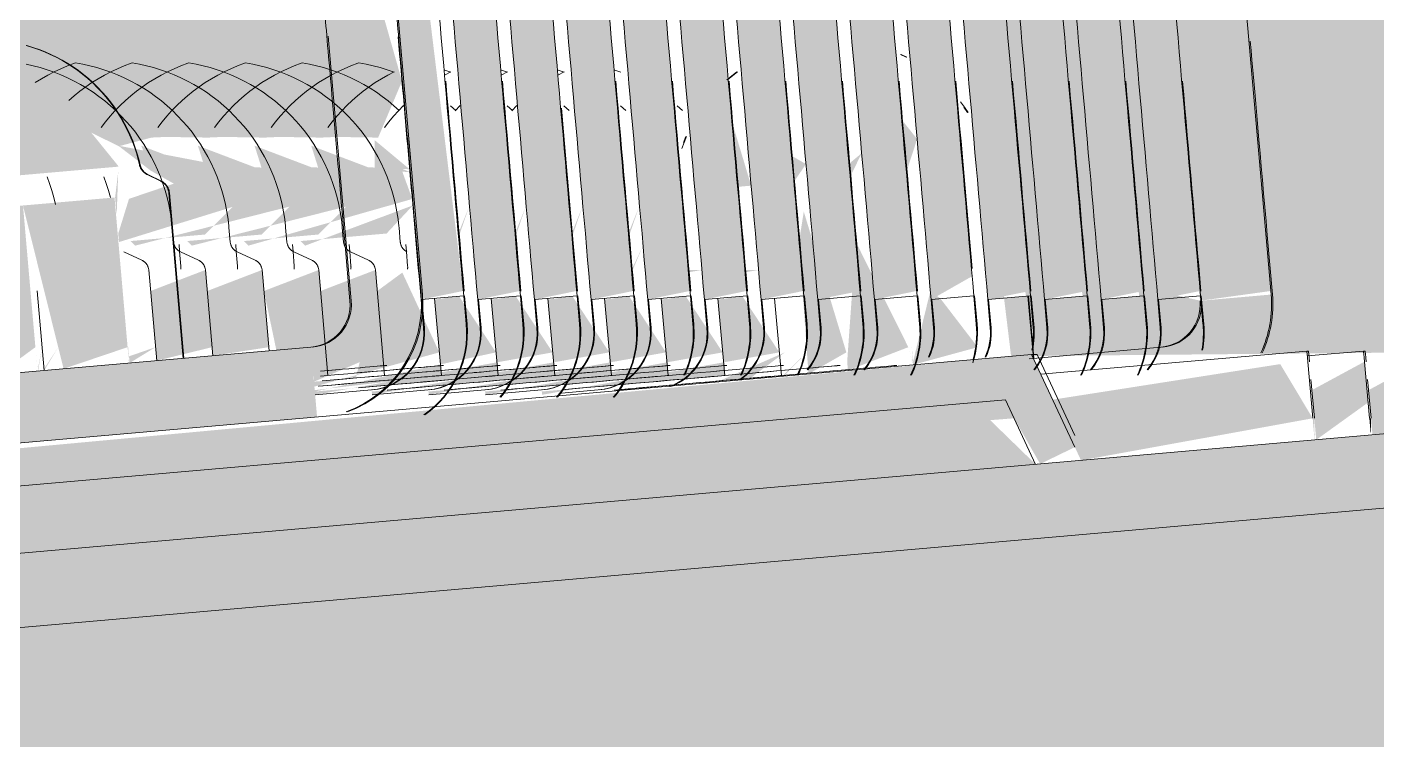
# Model space of a CAD drawing. Header units: metres. Extents: x -4613 to -4328, y -1 to 30.
# Drawn here: x -4376.2328 to -4376.1382, y 16.8244 to 16.8744 of the extents above; entities that cross this region are included whole.
import ezdxf

# ---------------------------------------------------------------- set-up
doc = ezdxf.new("R2010")
doc.units = ezdxf.units.M
doc.layers.add('A-ROOF', color=132, linetype='Continuous', lineweight=5)
doc.layers.add('Q-SPCQ', color=91, linetype='Continuous', lineweight=5)

# ---------------------------------------------------------------- blocks, each defined once
blk = doc.blocks.new('Static Line_Sayfa_Metal Deck_Pan Mount - Up to 15 _ pitch - Max 2 Users-1847625-NORTH EAST')
at = {"layer": 'Q-SPCQ'}
for points in [[(4322.888475, 16.855281), (4322.891434, 16.855879), (4322.883953, 16.917122), (4322.883207, 16.91658), (4322.888423, 16.855879)], [(4322.892444, 16.855281), (4322.895403, 16.855879), (4322.890028, 16.917306), (4322.88704, 16.917045), (4322.892391, 16.855879)], [(4322.896412, 16.855281), (4322.899371, 16.855879), (4322.893997, 16.917306), (4322.891008, 16.917045), (4322.89636, 16.855879)], [(4322.90038, 16.855281), (4322.90334, 16.855879), (4322.897965, 16.917306), (4322.894977, 16.917045), (4322.900328, 16.855879)], [(4322.904349, 16.855281), (4322.907308, 16.855879), (4322.901934, 16.917306), (4322.898945, 16.917045), (4322.904296, 16.855879)], [(4322.908317, 16.855281), (4322.911276, 16.855879), (4322.905902, 16.917306), (4322.902913, 16.917045), (4322.908265, 16.855879)], [(4322.912285, 16.855281), (4322.915245, 16.855879), (4322.90987, 16.917306), (4322.906882, 16.917045), (4322.912233, 16.855879)], [(4322.916254, 16.855281), (4322.919213, 16.855879), (4322.913839, 16.917306), (4322.91085, 16.917045), (4322.916202, 16.855879)], [(4322.920222, 16.855281), (4322.923181, 16.855879), (4322.917807, 16.917306), (4322.914819, 16.917045), (4322.92017, 16.855879)], [(4322.924191, 16.855281), (4322.92706, 16.85691), (4322.921776, 16.917306), (4322.918787, 16.917045), (4322.924138, 16.855879)], [(4322.928159, 16.855281), (4322.931118, 16.855879), (4322.925744, 16.917306), (4322.922755, 16.917045), (4322.928107, 16.855879)], [(4322.932127, 16.855281), (4322.935087, 16.855879), (4322.929712, 16.917306), (4322.926724, 16.917045), (4322.932075, 16.855879)], [(4322.936096, 16.855281), (4322.939055, 16.855879), (4322.933681, 16.917306), (4322.930692, 16.917045), (4322.936044, 16.855879)], [(4322.940064, 16.855281), (4322.943023, 16.855879), (4322.937649, 16.917306), (4322.93466, 16.917045), (4322.940012, 16.855879)], [(4322.943019, 16.855194), (4322.947978, 16.855879), (4322.943599, 16.905937), (4322.938684, 16.905507), (4322.943011, 16.855281)], [(4322.857666, 16.863743), (4322.867271, 16.864583), (4322.863806, 16.868899), (4322.857063, 16.870671)], [(4322.867271, 16.864579), (4322.867271, 16.864635), (4322.863806, 16.86891), (4322.86445, 16.868097)], [(4322.867325, 16.859304), (4322.875619, 16.86187), (4322.8773, 16.86413), (4322.867271, 16.866053), (4322.869526, 16.864317), (4322.872306, 16.862751), (4322.867295, 16.859649)], [(4322.868461, 16.859056), (4322.879588, 16.86187), (4322.881268, 16.86413), (4322.87285, 16.864544), (4322.868881, 16.866049), (4322.869526, 16.864512), (4322.876274, 16.862751), (4322.873331, 16.85983), (4322.868126, 16.859374)], [(4322.87243, 16.859056), (4322.883556, 16.86187), (4322.885236, 16.86413), (4322.876818, 16.864544), (4322.87285, 16.866049), (4322.873331, 16.86452), (4322.880243, 16.862751), (4322.8773, 16.85983), (4322.872094, 16.859374)], [(4322.876398, 16.859056), (4322.887861, 16.862322), (4322.887164, 16.864231), (4322.880787, 16.864544), (4322.876818, 16.866049), (4322.8773, 16.86452), (4322.884211, 16.862751), (4322.881268, 16.85983), (4322.876063, 16.859374)], [(4322.867162, 16.86117), (4322.867271, 16.864233), (4322.867052, 16.862424), (4322.867101, 16.86187)], [(4322.867295, 16.859649), (4322.871651, 16.86187), (4322.873331, 16.86413), (4322.868025, 16.862331), (4322.867273, 16.859902)], [(4322.895074, 16.859649), (4322.895837, 16.86187), (4322.895052, 16.859902)], [(4322.899042, 16.859649), (4322.899805, 16.86187), (4322.89902, 16.859902)], [(4322.903011, 16.859649), (4322.903774, 16.86187), (4322.902989, 16.859902)], [(4322.869962, 16.850998), (4322.873848, 16.851944), (4322.873375, 16.857351), (4322.869535, 16.855879), (4322.869923, 16.85144)], [(4322.8739, 16.851343), (4322.877816, 16.851944), (4322.877343, 16.857351), (4322.873503, 16.855879), (4322.873892, 16.85144)], [(4322.880947, 16.849872), (4322.881829, 16.85144), (4322.881312, 16.857351), (4322.877472, 16.855879), (4322.878343, 16.851732), (4322.88081, 16.85144)], [(4322.880977, 16.849528), (4322.885785, 16.85158), (4322.88528, 16.857351), (4322.88144, 16.855879), (4322.880966, 16.849661)], [(4322.881008, 16.849184), (4322.889753, 16.85158), (4322.887164, 16.857169), (4322.885409, 16.855879), (4322.883907, 16.849784), (4322.880977, 16.849528)], [(4322.881038, 16.848839), (4322.893722, 16.85158), (4322.891133, 16.855513), (4322.889429, 16.855281), (4322.889895, 16.849961), (4322.881029, 16.848937)], [(4322.881058, 16.848609), (4322.89769, 16.85158), (4322.895101, 16.855513), (4322.893398, 16.855281), (4322.893863, 16.849961), (4322.881038, 16.848839)], [(4322.885043, 16.84861), (4322.901658, 16.85158), (4322.899069, 16.855513), (4322.897366, 16.855281), (4322.897832, 16.849961), (4322.885023, 16.848841)], [(4322.889012, 16.84861), (4322.905627, 16.85158), (4322.903038, 16.855513), (4322.901335, 16.855281), (4322.9018, 16.849961), (4322.888992, 16.848841)], [(4322.89298, 16.84861), (4322.909595, 16.85158), (4322.907006, 16.855513), (4322.905303, 16.855281), (4322.905768, 16.849961), (4322.89296, 16.848841)], [(4322.896949, 16.84861), (4322.913563, 16.85158), (4322.910975, 16.855513), (4322.909271, 16.855281), (4322.909737, 16.849961), (4322.896928, 16.848841)], [(4322.859277, 16.845145), (4322.881193, 16.847063), (4322.880766, 16.851944), (4322.85885, 16.850026), (4322.859118, 16.846965)], [(4322.862086, 16.850309), (4322.863068, 16.851944), (4322.862075, 16.850427)], [(4322.868067, 16.850833), (4322.869879, 16.851944), (4322.868025, 16.851302)], [(4322.784917, 16.830914), (4322.788098, 16.831192), (4322.790416, 16.836109), (4322.930003, 16.846965), (4322.931825, 16.843766), (4322.934255, 16.844945), (4322.931227, 16.85144), (4322.786829, 16.83805)], [(4322.913834, 16.849918), (4322.91399, 16.85158), (4322.913841, 16.850026)], [(4322.951155, 16.845458), (4322.954779, 16.848065), (4322.954529, 16.850927), (4322.95085, 16.848935), (4322.951023, 16.846965)], [(4322.955093, 16.845802), (4322.958916, 16.846136), (4322.958497, 16.850927), (4322.954818, 16.848935), (4322.955086, 16.845887)], [(4322.951039, 16.845447), (4322.951023, 16.846965), (4322.950907, 16.846965)], [(4322.954977, 16.845792), (4322.954991, 16.846965), (4322.954875, 16.846965)]]:
    blk.add_hatch(color=256, dxfattribs=at).paths.add_polyline_path(points)
h = blk.add_hatch(color=256, dxfattribs=at)
h.paths.add_polyline_path([(4322.91064, 16.863169), (4322.91159, 16.863253), (4322.910242, 16.86773)])
h.paths.add_polyline_path([(4322.914579, 16.863514), (4322.915427, 16.864764), (4322.914419, 16.865347)])
h = blk.add_hatch(color=256, dxfattribs=at)
h.paths.add_polyline_path([(4322.918517, 16.863859), (4322.919328, 16.865527), (4322.918436, 16.864782)])
h.paths.add_polyline_path([(4322.922455, 16.864203), (4322.923211, 16.866512), (4322.922135, 16.86787)])
h = blk.add_hatch(color=256, dxfattribs=at)
h.paths.add_polyline_path([(4322.880366, 16.859056), (4322.8879, 16.86187), (4322.886062, 16.859902), (4322.880031, 16.859374)])
h.paths.add_polyline_path([(4322.887697, 16.864204), (4322.887164, 16.864425), (4322.884755, 16.864544), (4322.880787, 16.866049), (4322.881268, 16.86452), (4322.887164, 16.864231)])
h = blk.add_hatch(color=256, dxfattribs=at)
h.paths.add_polyline_path([(4322.891105, 16.859649), (4322.891869, 16.86187), (4322.891083, 16.859902)])
h.paths.add_polyline_path([(4322.88768, 16.8644), (4322.885236, 16.866432), (4322.885236, 16.86452), (4322.887164, 16.864425)])
h = blk.add_hatch(color=256, dxfattribs=at)
h.paths.add_polyline_path([(4322.858865, 16.850027), (4322.86147, 16.851944), (4322.860602, 16.861864), (4322.85785, 16.861623), (4322.85885, 16.8502)])
h.paths.add_polyline_path([(4322.863445, 16.850428), (4322.867927, 16.851944), (4322.867011, 16.862424), (4322.860602, 16.861864), (4322.863068, 16.851944)])
h = blk.add_hatch(color=256, dxfattribs=at)
h.paths.add_polyline_path([(4322.909211, 16.849514), (4322.913949, 16.85158), (4322.911535, 16.849771), (4322.909206, 16.849568)])
h.paths.add_polyline_path([(4322.915615, 16.850074), (4322.918255, 16.85158), (4322.915274, 16.861439), (4322.914943, 16.859337), (4322.915541, 16.850927)])
h.paths.add_polyline_path([(4322.911162, 16.857185), (4322.912105, 16.857351), (4322.911148, 16.857351)])
h = blk.add_hatch(color=256, dxfattribs=at)
h.paths.add_polyline_path([(4322.918366, 16.850315), (4322.922594, 16.851944), (4322.918911, 16.859337), (4322.918312, 16.850927)])
h.paths.add_polyline_path([(4322.922946, 16.850716), (4322.927453, 16.851944), (4322.924849, 16.855338), (4322.924138, 16.855879), (4322.922927, 16.850927)])
h = blk.add_hatch(color=256, dxfattribs=at)
h.paths.add_polyline_path([(4322.838675, 16.848261), (4322.84964, 16.850026), (4322.848696, 16.856234), (4322.838059, 16.855302), (4322.838674, 16.848268)])
h.paths.add_polyline_path([(4322.854329, 16.849631), (4322.855562, 16.852012), (4322.854315, 16.849785)])
h.paths.add_polyline_path([(4322.861658, 16.850272), (4322.861943, 16.851944), (4322.861644, 16.850427)])
h = blk.add_hatch(color=256, dxfattribs=at)
h.paths.add_polyline_path([(4322.861617, 16.850268), (4322.861512, 16.851944), (4322.861603, 16.850427)])
h.paths.add_polyline_path([(4322.868025, 16.850829), (4322.867969, 16.851944), (4322.867927, 16.851944)])
h = blk.add_hatch(color=256, dxfattribs=at)
h.paths.add_polyline_path([(4322.9229, 16.850712), (4322.922635, 16.851944), (4322.922846, 16.850927)])
h.paths.add_polyline_path([(4322.927526, 16.851116), (4322.927495, 16.851944), (4322.927524, 16.851132)])
h = blk.add_hatch(color=256, dxfattribs=at)
h.paths.add_polyline_path([(4322.7518, 16.828016), (4322.784917, 16.830914), (4322.786432, 16.836568), (4322.751322, 16.833496)])
h.paths.add_polyline_path([(4322.788098, 16.831192), (4322.931508, 16.843739), (4322.92706, 16.848064), (4322.789391, 16.83602)])
h.paths.add_polyline_path([(4322.934688, 16.844017), (4322.950907, 16.846965), (4322.948636, 16.850759), (4322.932706, 16.848268), (4322.934255, 16.844945)])
for p, q in [((4322.888564, 16.855629), (4322.884163, 16.905937)), ((4322.943599, 16.905937), (4322.948, 16.855629)), ((4322.881963, 16.873712), (4322.883583, 16.855194)), ((4322.922039, 16.872444), (4322.922443, 16.872248)), ((4322.922081, 16.872444), (4322.922485, 16.872248)), ((4322.890078, 16.871368), (4322.890561, 16.871198)), ((4322.890112, 16.870991), (4322.890566, 16.871226)), ((4322.894047, 16.871368), (4322.89453, 16.871198)), ((4322.89408, 16.870991), (4322.894534, 16.871226)), ((4322.898015, 16.871368), (4322.898498, 16.871198)), ((4322.898048, 16.870991), (4322.898503, 16.871226)), ((4322.901983, 16.871368), (4322.902466, 16.871198)), ((4322.89053, 16.868854), (4322.890909, 16.86851)), ((4322.890854, 16.868497), (4322.891211, 16.868863)), ((4322.894498, 16.868854), (4322.894877, 16.86851)), ((4322.894822, 16.868497), (4322.89518, 16.868863)), ((4322.898466, 16.868854), (4322.898845, 16.86851)), ((4322.902435, 16.868854), (4322.902814, 16.86851)), ((4322.906403, 16.868854), (4322.906782, 16.86851)), ((4322.926482, 16.868757), (4322.926735, 16.868386)), ((4322.906847, 16.866275), (4322.907017, 16.866691)), ((4322.870252, 16.863568), (4322.869298, 16.864033)), ((4322.870294, 16.863568), (4322.869339, 16.864033)), ((4322.871824, 16.851161), (4322.87081, 16.862756)), ((4322.871866, 16.851165), (4322.870852, 16.862756)), ((4322.871147, 16.859301), (4322.871057, 16.860325)), ((4322.875115, 16.859301), (4322.875026, 16.860325)), ((4322.879084, 16.859301), (4322.878994, 16.860325)), ((4322.883052, 16.859301), (4322.882962, 16.860325)), ((4322.88702, 16.859301), (4322.886931, 16.860325)), ((4322.883493, 16.855194), (4322.88313, 16.859343)), ((4322.888111, 16.859779), (4322.888474, 16.855629)), ((4322.94809, 16.855629), (4322.947727, 16.859779)), ((4322.868932, 16.858028), (4322.867652, 16.858625)), ((4322.871572, 16.858634), (4322.871538, 16.859144)), ((4322.871572, 16.858634), (4322.871661, 16.85761)), ((4322.8729, 16.858028), (4322.87162, 16.858625)), ((4322.87554, 16.858634), (4322.875506, 16.859144)), ((4322.87554, 16.858634), (4322.87563, 16.85761)), ((4322.876869, 16.858028), (4322.875589, 16.858625)), ((4322.879509, 16.858634), (4322.879474, 16.859144)), ((4322.879509, 16.858634), (4322.879598, 16.85761)), ((4322.880837, 16.858028), (4322.879557, 16.858625)), ((4322.883477, 16.858634), (4322.883443, 16.859144)), ((4322.883477, 16.858634), (4322.883567, 16.85761)), ((4322.884806, 16.858028), (4322.883526, 16.858625)), ((4322.887446, 16.858634), (4322.887411, 16.859144)), ((4322.887446, 16.858634), (4322.887535, 16.85761)), ((4322.869962, 16.850998), (4322.869406, 16.857351)), ((4322.8739, 16.851343), (4322.873375, 16.857351)), ((4322.877839, 16.851687), (4322.877343, 16.857351)), ((4322.881958, 16.849961), (4322.881312, 16.857351)), ((4322.885926, 16.849961), (4322.88528, 16.857351)), ((4322.862086, 16.850309), (4322.861598, 16.855879)), ((4322.891464, 16.855542), (4322.888475, 16.855281)), ((4322.891638, 16.85355), (4322.891464, 16.855542)), ((4322.891519, 16.855542), (4322.891693, 16.85355)), ((4322.895432, 16.855542), (4322.892444, 16.855281)), ((4322.895606, 16.85355), (4322.895432, 16.855542)), ((4322.895488, 16.855542), (4322.895662, 16.85355)), ((4322.8994, 16.855542), (4322.896412, 16.855281)), ((4322.899575, 16.85355), (4322.8994, 16.855542)), ((4322.899456, 16.855542), (4322.89963, 16.85355)), ((4322.903369, 16.855542), (4322.90038, 16.855281)), ((4322.903543, 16.85355), (4322.903369, 16.855542)), ((4322.903424, 16.855542), (4322.903599, 16.85355)), ((4322.907337, 16.855542), (4322.904349, 16.855281)), ((4322.907512, 16.85355), (4322.907337, 16.855542)), ((4322.907393, 16.855542), (4322.907567, 16.85355)), ((4322.911306, 16.855542), (4322.908317, 16.855281)), ((4322.91148, 16.85355), (4322.911306, 16.855542)), ((4322.911361, 16.855542), (4322.911535, 16.85355)), ((4322.915274, 16.855542), (4322.912285, 16.855281)), ((4322.915448, 16.85355), (4322.915274, 16.855542)), ((4322.915329, 16.855542), (4322.915504, 16.85355)), ((4322.919242, 16.855542), (4322.916254, 16.855281)), ((4322.919417, 16.85355), (4322.919242, 16.855542)), ((4322.919298, 16.855542), (4322.919472, 16.85355)), ((4322.923211, 16.855542), (4322.920222, 16.855281)), ((4322.923385, 16.85355), (4322.923211, 16.855542)), ((4322.923266, 16.855542), (4322.923441, 16.85355)), ((4322.927179, 16.855542), (4322.924191, 16.855281)), ((4322.927354, 16.85355), (4322.927179, 16.855542)), ((4322.927235, 16.855542), (4322.927409, 16.85355)), ((4322.931148, 16.855542), (4322.928159, 16.855281)), ((4322.931349, 16.851178), (4322.930968, 16.855527)), ((4322.931391, 16.851165), (4322.93101, 16.85553)), ((4322.931322, 16.85355), (4322.931148, 16.855542)), ((4322.931203, 16.855542), (4322.931377, 16.85355)), ((4322.935116, 16.855542), (4322.932127, 16.855281)), ((4322.93529, 16.85355), (4322.935116, 16.855542)), ((4322.935171, 16.855542), (4322.935346, 16.85355)), ((4322.939084, 16.855542), (4322.936096, 16.855281)), ((4322.939259, 16.85355), (4322.939084, 16.855542)), ((4322.93914, 16.855542), (4322.939314, 16.85355)), ((4322.943053, 16.855542), (4322.940064, 16.855281)), ((4322.943227, 16.85355), (4322.943053, 16.855542)), ((4322.943108, 16.855542), (4322.943282, 16.85355)), ((4322.888475, 16.855281), (4322.888649, 16.853288)), ((4322.888705, 16.853288), (4322.888531, 16.855281)), ((4322.889895, 16.849961), (4322.889422, 16.855364)), ((4322.892444, 16.855281), (4322.892618, 16.853288)), ((4322.892673, 16.853288), (4322.892499, 16.855281)), ((4322.893863, 16.849961), (4322.893391, 16.855364)), ((4322.896412, 16.855281), (4322.896586, 16.853288)), ((4322.896642, 16.853288), (4322.896467, 16.855281)), ((4322.897832, 16.849961), (4322.897359, 16.855364)), ((4322.90038, 16.855281), (4322.900555, 16.853288)), ((4322.90061, 16.853288), (4322.900436, 16.855281)), ((4322.9018, 16.849961), (4322.901327, 16.855364)), ((4322.904349, 16.855281), (4322.904523, 16.853288)), ((4322.904578, 16.853288), (4322.904404, 16.855281)), ((4322.905768, 16.849961), (4322.905296, 16.855364)), ((4322.908317, 16.855281), (4322.908491, 16.853288)), ((4322.908547, 16.853288), (4322.908372, 16.855281)), ((4322.909737, 16.849961), (4322.909264, 16.855364)), ((4322.912285, 16.855281), (4322.91246, 16.853288)), ((4322.912515, 16.853288), (4322.912341, 16.855281)), ((4322.913705, 16.849961), (4322.913232, 16.855364)), ((4322.916254, 16.855281), (4322.916428, 16.853288)), ((4322.916484, 16.853288), (4322.916309, 16.855281)), ((4322.920222, 16.855281), (4322.920397, 16.853288)), ((4322.920452, 16.853288), (4322.920278, 16.855281)), ((4322.924191, 16.855281), (4322.924365, 16.853288)), ((4322.92442, 16.853288), (4322.924246, 16.855281)), ((4322.928159, 16.855281), (4322.928333, 16.853288)), ((4322.928389, 16.853288), (4322.928214, 16.855281)), ((4322.932127, 16.855281), (4322.932302, 16.853288)), ((4322.932357, 16.853288), (4322.932183, 16.855281)), ((4322.936096, 16.855281), (4322.93627, 16.853288)), ((4322.936326, 16.853288), (4322.936151, 16.855281)), ((4322.940064, 16.855281), (4322.940238, 16.853288)), ((4322.940294, 16.853288), (4322.94012, 16.855281)), ((4322.85885, 16.850026), (4322.880766, 16.851944)), ((4322.93105, 16.851135), (4322.940292, 16.851944)), ((4322.950496, 16.851675), (4322.931877, 16.850046)), ((4322.950611, 16.851675), (4322.950496, 16.851675)), ((4322.954464, 16.851675), (4322.950527, 16.851331)), ((4322.954579, 16.851675), (4322.954464, 16.851675)), ((4322.931227, 16.85144), (4322.787037, 16.838825)), ((4322.934255, 16.844945), (4322.931227, 16.85144)), ((4322.931227, 16.85144), (4322.931609, 16.85144)), ((4322.931609, 16.85144), (4322.934255, 16.845766)), ((4322.950561, 16.850927), (4322.950907, 16.846965)), ((4322.954529, 16.850927), (4322.954875, 16.846965)), ((4322.885013, 16.848955), (4322.881058, 16.848609)), ((4322.888982, 16.848955), (4322.885043, 16.84861)), ((4322.89295, 16.848955), (4322.889012, 16.84861)), ((4322.896918, 16.848955), (4322.89298, 16.84861)), ((4322.900887, 16.848955), (4322.898297, 16.848728)), ((4322.95085, 16.848935), (4322.951023, 16.846965)), ((4322.954818, 16.848935), (4322.954991, 16.846965)), ((4322.789391, 16.83602), (4322.929395, 16.848268)), ((4322.929395, 16.848268), (4322.931508, 16.843739))]:
    blk.add_line(p, q, dxfattribs=at)
at = {"layer": 'Q-SPCQ', "flags": 128}
for points in [[(4322.860829, 16.873064), (4322.861259, 16.872935), (4322.861684, 16.872788), (4322.862102, 16.872625), (4322.862514, 16.872444), (4322.862918, 16.872248), (4322.863313, 16.872035), (4322.8637, 16.871807), (4322.864078, 16.871564), (4322.864445, 16.871306), (4322.864802, 16.871033), (4322.865148, 16.870746), (4322.865481, 16.870446), (4322.865803, 16.870132), (4322.866112, 16.869806), (4322.866407, 16.869468), (4322.866689, 16.869118), (4322.866957, 16.868757), (4322.867209, 16.868386), (4322.867447, 16.868005), (4322.86767, 16.867615), (4322.867876, 16.867216), (4322.868067, 16.866809), (4322.868241, 16.866395), (4322.868398, 16.865974), (4322.868539, 16.865548), (4322.868662, 16.865116), (4322.868761, 16.864713)], [(4322.860871, 16.873064), (4322.861301, 16.872935), (4322.861726, 16.872788), (4322.862144, 16.872625), (4322.862555, 16.872444), (4322.862959, 16.872248), (4322.863355, 16.872035), (4322.863742, 16.871807), (4322.864119, 16.871564), (4322.864487, 16.871306), (4322.864843, 16.871033), (4322.865189, 16.870746), (4322.865523, 16.870446), (4322.865845, 16.870132), (4322.866153, 16.869806), (4322.866449, 16.869468), (4322.866731, 16.869118), (4322.866998, 16.868757), (4322.867251, 16.868386), (4322.867489, 16.868005), (4322.867711, 16.867615), (4322.867918, 16.867216), (4322.868108, 16.866809), (4322.868282, 16.866395), (4322.86844, 16.865974), (4322.86858, 16.865548), (4322.868704, 16.865116), (4322.868802, 16.864713)], [(4322.860815, 16.871758), (4322.861315, 16.871648), (4322.86181, 16.871517), (4322.8623, 16.871368), (4322.862783, 16.871198), (4322.863258, 16.87101), (4322.863726, 16.870803), (4322.864186, 16.870577), (4322.864635, 16.870333), (4322.865075, 16.870071), (4322.865504, 16.869792), (4322.865922, 16.869495), (4322.866327, 16.869183), (4322.866719, 16.868854), (4322.867098, 16.86851), (4322.867463, 16.868151), (4322.867813, 16.867778), (4322.868148, 16.867391), (4322.868468, 16.866991), (4322.868771, 16.866579), (4322.869057, 16.866155), (4322.869326, 16.865719), (4322.869578, 16.865273), (4322.869811, 16.864818), (4322.870026, 16.864354), (4322.870223, 16.863881), (4322.8704, 16.863401), (4322.870558, 16.862914), (4322.870696, 16.862421), (4322.870815, 16.861923), (4322.870913, 16.861421), (4322.870992, 16.860915), (4322.87105, 16.860407), (4322.871057, 16.860325)], [(4322.861454, 16.870466), (4322.861888, 16.870737), (4322.862333, 16.870991), (4322.862787, 16.871226), (4322.863251, 16.871443), (4322.863723, 16.871641), (4322.864202, 16.871821), (4322.86428, 16.871848)], [(4322.863804, 16.869215), (4322.86419, 16.869552), (4322.864588, 16.869873), (4322.864999, 16.870178), (4322.865422, 16.870466), (4322.865857, 16.870737), (4322.866301, 16.870991), (4322.866756, 16.871226), (4322.867219, 16.871443), (4322.867691, 16.871641), (4322.86817, 16.871821), (4322.868248, 16.871848)], [(4322.86428, 16.871848), (4322.864784, 16.871758), (4322.865284, 16.871648), (4322.865778, 16.871517), (4322.866268, 16.871368), (4322.866751, 16.871198), (4322.867227, 16.87101), (4322.867695, 16.870803), (4322.868154, 16.870577), (4322.868604, 16.870333), (4322.869044, 16.870071), (4322.869473, 16.869792), (4322.86989, 16.869495), (4322.870295, 16.869183), (4322.870688, 16.868854), (4322.871067, 16.86851), (4322.871431, 16.868151), (4322.871782, 16.867778), (4322.872117, 16.867391), (4322.872436, 16.866991), (4322.872739, 16.866579), (4322.873026, 16.866155), (4322.873295, 16.865719), (4322.873546, 16.865273), (4322.87378, 16.864818), (4322.873995, 16.864354), (4322.874191, 16.863881), (4322.874368, 16.863401), (4322.874526, 16.862914), (4322.874665, 16.862421), (4322.874783, 16.861923), (4322.874882, 16.861421), (4322.87496, 16.860915), (4322.875018, 16.860407), (4322.875026, 16.860325)], [(4322.866064, 16.867316), (4322.866375, 16.867723), (4322.866701, 16.868116), (4322.867044, 16.868497), (4322.867401, 16.868863), (4322.867773, 16.869215), (4322.868158, 16.869552), (4322.868557, 16.869873), (4322.868968, 16.870178), (4322.869391, 16.870466), (4322.869825, 16.870737), (4322.87027, 16.870991), (4322.870724, 16.871226), (4322.871188, 16.871443), (4322.871659, 16.871641), (4322.872139, 16.871821), (4322.872217, 16.871848)], [(4322.868248, 16.871848), (4322.868752, 16.871758), (4322.869252, 16.871648), (4322.869747, 16.871517), (4322.870236, 16.871368), (4322.870719, 16.871198), (4322.871195, 16.87101), (4322.871663, 16.870803), (4322.872122, 16.870577), (4322.872572, 16.870333), (4322.873012, 16.870071), (4322.873441, 16.869792), (4322.873858, 16.869495), (4322.874264, 16.869183), (4322.874656, 16.868854), (4322.875035, 16.86851), (4322.8754, 16.868151), (4322.87575, 16.867778), (4322.876085, 16.867391), (4322.876405, 16.866991), (4322.876708, 16.866579), (4322.876994, 16.866155), (4322.877263, 16.865719), (4322.877515, 16.865273), (4322.877748, 16.864818), (4322.877963, 16.864354), (4322.878159, 16.863881), (4322.878337, 16.863401), (4322.878495, 16.862914), (4322.878633, 16.862421), (4322.878752, 16.861923), (4322.87885, 16.861421), (4322.878928, 16.860915), (4322.878987, 16.860407), (4322.878994, 16.860325)], [(4322.870032, 16.867316), (4322.870343, 16.867723), (4322.87067, 16.868116), (4322.871012, 16.868497), (4322.871369, 16.868863), (4322.871741, 16.869215), (4322.872127, 16.869552), (4322.872525, 16.869873), (4322.872936, 16.870178), (4322.873359, 16.870466), (4322.873793, 16.870737), (4322.874238, 16.870991), (4322.874692, 16.871226), (4322.875156, 16.871443), (4322.875628, 16.871641), (4322.876107, 16.871821), (4322.876185, 16.871848)], [(4322.872217, 16.871848), (4322.87272, 16.871758), (4322.87322, 16.871648), (4322.873715, 16.871517), (4322.874205, 16.871368), (4322.874688, 16.871198), (4322.875164, 16.87101), (4322.875631, 16.870803), (4322.876091, 16.870577), (4322.876541, 16.870333), (4322.87698, 16.870071), (4322.877409, 16.869792), (4322.877827, 16.869495), (4322.878232, 16.869183), (4322.878624, 16.868854), (4322.879003, 16.86851), (4322.879368, 16.868151), (4322.879719, 16.867778), (4322.880054, 16.867391), (4322.880373, 16.866991), (4322.880676, 16.866579), (4322.880962, 16.866155), (4322.881231, 16.865719), (4322.881483, 16.865273), (4322.881716, 16.864818), (4322.881932, 16.864354), (4322.882128, 16.863881), (4322.882305, 16.863401), (4322.882463, 16.862914), (4322.882601, 16.862421), (4322.88272, 16.861923), (4322.882819, 16.861421), (4322.882897, 16.860915), (4322.882955, 16.860407), (4322.882962, 16.860325)], [(4322.874, 16.867316), (4322.874311, 16.867723), (4322.874638, 16.868116), (4322.874981, 16.868497), (4322.875338, 16.868863), (4322.875709, 16.869215), (4322.876095, 16.869552), (4322.876494, 16.869873), (4322.876905, 16.870178), (4322.877328, 16.870466), (4322.877762, 16.870737), (4322.878206, 16.870991), (4322.878661, 16.871226), (4322.879124, 16.871443), (4322.879596, 16.871641), (4322.880075, 16.871821), (4322.880153, 16.871848)], [(4322.876185, 16.871848), (4322.876689, 16.871758), (4322.877189, 16.871648), (4322.877684, 16.871517), (4322.878173, 16.871368), (4322.878656, 16.871198), (4322.879132, 16.87101), (4322.8796, 16.870803), (4322.880059, 16.870577), (4322.880509, 16.870333), (4322.880949, 16.870071), (4322.881378, 16.869792), (4322.881795, 16.869495), (4322.8822, 16.869183), (4322.882593, 16.868854), (4322.882972, 16.86851), (4322.883337, 16.868151), (4322.883687, 16.867778), (4322.884022, 16.867391), (4322.884341, 16.866991), (4322.884644, 16.866579), (4322.884931, 16.866155), (4322.8852, 16.865719), (4322.885451, 16.865273), (4322.885685, 16.864818), (4322.8859, 16.864354), (4322.886096, 16.863881), (4322.886274, 16.863401), (4322.886431, 16.862914), (4322.88657, 16.862421), (4322.886688, 16.861923), (4322.886787, 16.861421), (4322.886865, 16.860915), (4322.886923, 16.860407), (4322.886931, 16.860325)], [(4322.877969, 16.867316), (4322.87828, 16.867723), (4322.878607, 16.868116), (4322.878949, 16.868497), (4322.879306, 16.868863), (4322.879678, 16.869215), (4322.880063, 16.869552), (4322.880462, 16.869873), (4322.880873, 16.870178), (4322.881296, 16.870466), (4322.88173, 16.870737), (4322.882175, 16.870991), (4322.882629, 16.871226), (4322.883093, 16.871443), (4322.883565, 16.871641), (4322.884044, 16.871821), (4322.884122, 16.871848)], [(4322.880153, 16.871848), (4322.880657, 16.871758), (4322.881157, 16.871648), (4322.881652, 16.871517), (4322.882141, 16.871368), (4322.882624, 16.871198), (4322.8831, 16.87101), (4322.883568, 16.870803), (4322.884028, 16.870577), (4322.884477, 16.870333), (4322.884917, 16.870071), (4322.885346, 16.869792), (4322.885763, 16.869495), (4322.886169, 16.869183), (4322.886561, 16.868854), (4322.88694, 16.86851)], [(4322.884122, 16.871848), (4322.884626, 16.871758), (4322.885125, 16.871648), (4322.88562, 16.871517), (4322.88611, 16.871368), (4322.886593, 16.871198)], [(4322.881937, 16.867316), (4322.882248, 16.867723), (4322.882575, 16.868116), (4322.882917, 16.868497), (4322.883275, 16.868863), (4322.883646, 16.869215), (4322.884032, 16.869552), (4322.88443, 16.869873), (4322.884841, 16.870178), (4322.885264, 16.870466), (4322.885699, 16.870737), (4322.886143, 16.870991), (4322.886598, 16.871226)], [(4322.90989, 16.870661), (4322.910233, 16.870952), (4322.910586, 16.871229)], [(4322.909932, 16.870661), (4322.910274, 16.870952), (4322.910628, 16.871229)], [(4322.885906, 16.867316), (4322.886216, 16.867723), (4322.886543, 16.868116), (4322.886886, 16.868497), (4322.887243, 16.868863)], [(4322.926256, 16.869118), (4322.926524, 16.868757), (4322.926777, 16.868386)], [(4322.906736, 16.865852), (4322.906889, 16.866275), (4322.907058, 16.866691)], [(4322.862286, 16.863881), (4322.862463, 16.863401), (4322.862621, 16.862914), (4322.86276, 16.862421), (4322.862878, 16.861923)], [(4322.866254, 16.863881), (4322.866432, 16.863401), (4322.86659, 16.862914), (4322.866728, 16.862421)], [(4322.868761, 16.864713), (4322.86877, 16.864674), (4322.868781, 16.864636), (4322.868794, 16.864598), (4322.868808, 16.86456), (4322.868824, 16.864523), (4322.868841, 16.864487), (4322.868859, 16.864452), (4322.868879, 16.864417), (4322.8689, 16.864383), (4322.868923, 16.86435), (4322.868947, 16.864318), (4322.868972, 16.864287), (4322.868998, 16.864257), (4322.869026, 16.864228), (4322.869055, 16.8642), (4322.869085, 16.864174), (4322.869115, 16.864148), (4322.869147, 16.864124), (4322.86918, 16.864101), (4322.869214, 16.864079), (4322.869248, 16.864059), (4322.869284, 16.86404), (4322.869298, 16.864033)], [(4322.868802, 16.864713), (4322.868812, 16.864674), (4322.868823, 16.864636), (4322.868835, 16.864598), (4322.86885, 16.86456), (4322.868865, 16.864523), (4322.868882, 16.864487), (4322.868901, 16.864452), (4322.868921, 16.864417), (4322.868942, 16.864383), (4322.868965, 16.86435), (4322.868988, 16.864318), (4322.869014, 16.864287), (4322.86904, 16.864257), (4322.869068, 16.864228), (4322.869096, 16.8642), (4322.869126, 16.864174), (4322.869157, 16.864148), (4322.869189, 16.864124), (4322.869222, 16.864101), (4322.869255, 16.864079), (4322.86929, 16.864059), (4322.869325, 16.86404), (4322.869339, 16.864033)], [(4322.870252, 16.863568), (4322.870288, 16.86355), (4322.870323, 16.86353), (4322.870357, 16.863509), (4322.87039, 16.863487), (4322.870422, 16.863463), (4322.870453, 16.863438), (4322.870484, 16.863412), (4322.870513, 16.863384), (4322.870541, 16.863356), (4322.870568, 16.863326), (4322.870593, 16.863296), (4322.870618, 16.863264), (4322.870641, 16.863231), (4322.870663, 16.863198), (4322.870683, 16.863163), (4322.870702, 16.863128), (4322.87072, 16.863092), (4322.870736, 16.863056), (4322.870751, 16.863019), (4322.870764, 16.862981), (4322.870776, 16.862943), (4322.870786, 16.862904), (4322.870794, 16.862865), (4322.870802, 16.862825), (4322.870807, 16.862786), (4322.87081, 16.862756)], [(4322.870294, 16.863568), (4322.870329, 16.86355), (4322.870364, 16.86353), (4322.870398, 16.863509), (4322.870431, 16.863487), (4322.870464, 16.863463), (4322.870495, 16.863438), (4322.870525, 16.863412), (4322.870554, 16.863384), (4322.870582, 16.863356), (4322.870609, 16.863326), (4322.870635, 16.863296), (4322.870659, 16.863264), (4322.870682, 16.863231), (4322.870704, 16.863198), (4322.870725, 16.863163), (4322.870744, 16.863128), (4322.870761, 16.863092), (4322.870778, 16.863056), (4322.870792, 16.863019), (4322.870806, 16.862981), (4322.870817, 16.862943), (4322.870827, 16.862904), (4322.870836, 16.862865), (4322.870843, 16.862825), (4322.870849, 16.862786), (4322.870852, 16.862756)], [(4322.871147, 16.859301), (4322.87115, 16.859269), (4322.871155, 16.859236), (4322.871161, 16.859203), (4322.871169, 16.859171), (4322.871177, 16.859139), (4322.871187, 16.859108), (4322.871199, 16.859077), (4322.871211, 16.859046), (4322.871225, 16.859016), (4322.87124, 16.858987), (4322.871256, 16.858958), (4322.871273, 16.85893), (4322.871291, 16.858902), (4322.871311, 16.858875), (4322.871331, 16.858849), (4322.871353, 16.858824), (4322.871375, 16.8588), (4322.871398, 16.858777), (4322.871423, 16.858754), (4322.871448, 16.858733), (4322.871474, 16.858713), (4322.871501, 16.858693), (4322.871528, 16.858675), (4322.871557, 16.858658), (4322.871586, 16.858642), (4322.871615, 16.858627)], [(4322.875115, 16.859301), (4322.875119, 16.859269), (4322.875124, 16.859236), (4322.87513, 16.859203), (4322.875137, 16.859171), (4322.875146, 16.859139), (4322.875156, 16.859108), (4322.875167, 16.859077), (4322.87518, 16.859046), (4322.875193, 16.859016), (4322.875208, 16.858987), (4322.875224, 16.858958), (4322.875241, 16.85893), (4322.87526, 16.858902), (4322.875279, 16.858875), (4322.875299, 16.858849), (4322.875321, 16.858824), (4322.875343, 16.8588), (4322.875367, 16.858777), (4322.875391, 16.858754), (4322.875416, 16.858733), (4322.875442, 16.858713), (4322.875469, 16.858693), (4322.875497, 16.858675), (4322.875525, 16.858658), (4322.875554, 16.858642), (4322.875583, 16.858627)], [(4322.879084, 16.859301), (4322.879087, 16.859269), (4322.879092, 16.859236), (4322.879098, 16.859203), (4322.879106, 16.859171), (4322.879114, 16.859139), (4322.879124, 16.859108), (4322.879135, 16.859077), (4322.879148, 16.859046), (4322.879162, 16.859016), (4322.879177, 16.858987), (4322.879193, 16.858958), (4322.87921, 16.85893), (4322.879228, 16.858902), (4322.879247, 16.858875), (4322.879268, 16.858849), (4322.879289, 16.858824), (4322.879312, 16.8588), (4322.879335, 16.858777), (4322.879359, 16.858754), (4322.879385, 16.858733), (4322.879411, 16.858713), (4322.879438, 16.858693), (4322.879465, 16.858675), (4322.879493, 16.858658), (4322.879522, 16.858642), (4322.879552, 16.858627)], [(4322.883052, 16.859301), (4322.883055, 16.859269), (4322.88306, 16.859236), (4322.883066, 16.859203), (4322.883074, 16.859171), (4322.883083, 16.859139), (4322.883093, 16.859108), (4322.883104, 16.859077), (4322.883116, 16.859046), (4322.88313, 16.859016), (4322.883145, 16.858987), (4322.883161, 16.858958), (4322.883178, 16.85893), (4322.883196, 16.858902), (4322.883216, 16.858875), (4322.883236, 16.858849), (4322.883258, 16.858824), (4322.88328, 16.8588), (4322.883304, 16.858777), (4322.883328, 16.858754), (4322.883353, 16.858733), (4322.883379, 16.858713), (4322.883406, 16.858693), (4322.883433, 16.858675), (4322.883462, 16.858658), (4322.883491, 16.858642), (4322.88352, 16.858627)], [(4322.88702, 16.859301), (4322.887024, 16.859269), (4322.887029, 16.859236), (4322.887035, 16.859203), (4322.887042, 16.859171), (4322.887051, 16.859139), (4322.887061, 16.859108), (4322.887072, 16.859077), (4322.887085, 16.859046), (4322.887098, 16.859016), (4322.887113, 16.858987), (4322.887129, 16.858958), (4322.887147, 16.85893), (4322.887165, 16.858902), (4322.887184, 16.858875), (4322.887205, 16.858849), (4322.887226, 16.858824), (4322.887249, 16.8588), (4322.887272, 16.858777), (4322.887296, 16.858754), (4322.887321, 16.858733), (4322.887347, 16.858713), (4322.887374, 16.858693), (4322.887402, 16.858675), (4322.88743, 16.858658), (4322.887459, 16.858642), (4322.887489, 16.858627)], [(4322.868932, 16.858028), (4322.868962, 16.858013), (4322.868991, 16.857998), (4322.869019, 16.857981), (4322.869047, 16.857963), (4322.869074, 16.857944), (4322.8691, 16.857923), (4322.869126, 16.857902), (4322.86915, 16.85788), (4322.869174, 16.857857), (4322.869196, 16.857833), (4322.869218, 16.857808), (4322.869239, 16.857782), (4322.869258, 16.857755), (4322.869277, 16.857728), (4322.869294, 16.8577), (4322.86931, 16.857671), (4322.869326, 16.857642), (4322.869339, 16.857612), (4322.869352, 16.857581), (4322.869364, 16.85755), (4322.869374, 16.857518), (4322.869383, 16.857487), (4322.869391, 16.857454), (4322.869397, 16.857422), (4322.869402, 16.857389), (4322.869406, 16.857356)], [(4322.871654, 16.857407), (4322.871659, 16.85744), (4322.871662, 16.857473), (4322.871664, 16.857506), (4322.871665, 16.857539), (4322.871664, 16.857572), (4322.871662, 16.857605)], [(4322.8729, 16.858028), (4322.87293, 16.858013), (4322.872959, 16.857998), (4322.872988, 16.857981), (4322.873015, 16.857963), (4322.873042, 16.857944), (4322.873069, 16.857923), (4322.873094, 16.857902), (4322.873118, 16.85788), (4322.873142, 16.857857), (4322.873165, 16.857833), (4322.873186, 16.857808), (4322.873207, 16.857782), (4322.873227, 16.857755), (4322.873245, 16.857728), (4322.873263, 16.8577), (4322.873279, 16.857671), (4322.873294, 16.857642), (4322.873308, 16.857612), (4322.873321, 16.857581), (4322.873332, 16.85755), (4322.873342, 16.857518), (4322.873351, 16.857487), (4322.873359, 16.857454), (4322.873365, 16.857422), (4322.87337, 16.857389), (4322.873374, 16.857356)], [(4322.875622, 16.857407), (4322.875627, 16.85744), (4322.87563, 16.857473), (4322.875632, 16.857506), (4322.875633, 16.857539), (4322.875632, 16.857572), (4322.87563, 16.857605)], [(4322.876869, 16.858028), (4322.876898, 16.858013), (4322.876928, 16.857998), (4322.876956, 16.857981), (4322.876984, 16.857963), (4322.877011, 16.857944), (4322.877037, 16.857923), (4322.877062, 16.857902), (4322.877087, 16.85788), (4322.87711, 16.857857), (4322.877133, 16.857833), (4322.877155, 16.857808), (4322.877175, 16.857782), (4322.877195, 16.857755), (4322.877214, 16.857728), (4322.877231, 16.8577), (4322.877247, 16.857671), (4322.877262, 16.857642), (4322.877276, 16.857612), (4322.877289, 16.857581), (4322.8773, 16.85755), (4322.877311, 16.857518), (4322.87732, 16.857487), (4322.877327, 16.857454), (4322.877334, 16.857422), (4322.877339, 16.857389), (4322.877343, 16.857356)], [(4322.879591, 16.857407), (4322.879595, 16.85744), (4322.879599, 16.857473), (4322.879601, 16.857506), (4322.879601, 16.857539), (4322.879601, 16.857572), (4322.879599, 16.857605)], [(4322.880837, 16.858028), (4322.880867, 16.858013), (4322.880896, 16.857998), (4322.880924, 16.857981), (4322.880952, 16.857963), (4322.880979, 16.857944), (4322.881005, 16.857923), (4322.881031, 16.857902), (4322.881055, 16.85788), (4322.881079, 16.857857), (4322.881101, 16.857833), (4322.881123, 16.857808), (4322.881144, 16.857782), (4322.881163, 16.857755), (4322.881182, 16.857728), (4322.881199, 16.8577), (4322.881216, 16.857671), (4322.881231, 16.857642), (4322.881245, 16.857612), (4322.881257, 16.857581), (4322.881269, 16.85755), (4322.881279, 16.857518), (4322.881288, 16.857487), (4322.881296, 16.857454), (4322.881302, 16.857422), (4322.881307, 16.857389), (4322.881311, 16.857356)], [(4322.883559, 16.857407), (4322.883564, 16.85744), (4322.883567, 16.857473), (4322.883569, 16.857506), (4322.88357, 16.857539), (4322.883569, 16.857572), (4322.883567, 16.857605)], [(4322.884806, 16.858028), (4322.884835, 16.858013), (4322.884864, 16.857998), (4322.884893, 16.857981), (4322.88492, 16.857963), (4322.884947, 16.857944), (4322.884974, 16.857923), (4322.884999, 16.857902), (4322.885024, 16.85788), (4322.885047, 16.857857), (4322.88507, 16.857833), (4322.885091, 16.857808), (4322.885112, 16.857782), (4322.885132, 16.857755), (4322.88515, 16.857728), (4322.885168, 16.8577), (4322.885184, 16.857671), (4322.885199, 16.857642), (4322.885213, 16.857612), (4322.885226, 16.857581), (4322.885237, 16.85755), (4322.885247, 16.857518), (4322.885256, 16.857487), (4322.885264, 16.857454), (4322.885271, 16.857422), (4322.885276, 16.857389), (4322.885279, 16.857356)], [(4322.887528, 16.857407), (4322.887532, 16.85744), (4322.887536, 16.857473), (4322.887538, 16.857506), (4322.887538, 16.857539), (4322.887538, 16.857572), (4322.887536, 16.857605)]]:
    blk.add_lwpolyline(points, dxfattribs=at)
at = {"layer": 'Q-SPCQ'}
for centre, major_axis, ratio, start_param, end_param in [((4322.888718, 16.886424), (-0.006101, 0.069734), 0.00069, 4.253546, 5.171111), ((4322.889698, 16.886163), (-0.006101, 0.069734), 0.00069, 4.253546, 5.171111), ((4322.892687, 16.886424), (-0.006101, 0.069734), 0.00069, 4.253546, 5.171111), ((4322.893667, 16.886163), (-0.006101, 0.069734), 0.00069, 4.253546, 5.171111), ((4322.896655, 16.886424), (-0.006101, 0.069734), 0.00069, 4.253546, 5.171111), ((4322.897635, 16.886163), (-0.006101, 0.069734), 0.00069, 4.253546, 5.171111), ((4322.900624, 16.886424), (-0.006101, 0.069734), 0.00069, 4.253546, 5.171111), ((4322.901603, 16.886163), (-0.006101, 0.069734), 0.00069, 4.253546, 5.171111), ((4322.904592, 16.886424), (-0.006101, 0.069734), 0.00069, 4.253546, 5.171111), ((4322.905572, 16.886163), (-0.006101, 0.069734), 0.00069, 4.253546, 5.171111), ((4322.90856, 16.886424), (-0.006101, 0.069734), 0.00069, 4.253546, 5.171111), ((4322.90954, 16.886163), (-0.006101, 0.069734), 0.00069, 4.253546, 5.171111), ((4322.912529, 16.886424), (-0.006101, 0.069734), 0.00069, 4.253546, 5.171111), ((4322.913509, 16.886163), (-0.006101, 0.069734), 0.00069, 4.253546, 5.171111), ((4322.916497, 16.886424), (-0.006101, 0.069734), 0.00069, 4.253546, 5.171111), ((4322.917477, 16.886163), (-0.006101, 0.069734), 0.00069, 4.253546, 5.171111), ((4322.920465, 16.886424), (-0.006101, 0.069734), 0.00069, 4.253546, 5.171111), ((4322.921445, 16.886163), (-0.006101, 0.069734), 0.00069, 4.253546, 5.171111), ((4322.924434, 16.886424), (-0.006101, 0.069734), 0.00069, 4.253546, 5.171111), ((4322.925414, 16.886163), (-0.006101, 0.069734), 0.00069, 4.253546, 5.171111), ((4322.928402, 16.886424), (-0.006101, 0.069734), 0.00069, 4.253546, 5.171111), ((4322.929382, 16.886163), (-0.006101, 0.069734), 0.00069, 4.253546, 5.171111), ((4322.932371, 16.886424), (-0.006101, 0.069734), 0.00069, 4.253546, 5.171111), ((4322.93335, 16.886163), (-0.006101, 0.069734), 0.00069, 4.253546, 5.171111), ((4322.936339, 16.886424), (-0.006101, 0.069734), 0.00069, 4.253546, 5.171111), ((4322.937319, 16.886163), (-0.006101, 0.069734), 0.00069, 4.253546, 5.171111), ((4322.940307, 16.886424), (-0.006101, 0.069734), 0.00069, 4.253546, 5.171111), ((4322.888123, 16.859779), (-0.001525, 0.017433), 0.00069, 0.453725, 1.570736), ((4322.883142, 16.859343), (-0.001525, 0.017433), 0.00069, 0.453725, 1.570736), ((4322.88573, 16.886163), (-0.006101, 0.069734), 0.00069, 4.253546, 4.532208), ((4322.947715, 16.859779), (-0.001525, 0.017433), 0.00069, 4.712329, 5.605937), ((4322.888861, 16.886424), (-0.006101, 0.069734), 0.00069, 1.800127, 2.024378), ((4322.892829, 16.886424), (-0.006101, 0.069734), 0.00069, 1.800127, 2.024378), ((4322.900766, 16.886424), (-0.006101, 0.069734), 0.00069, 1.800127, 2.024378), ((4322.904734, 16.886424), (-0.006101, 0.069734), 0.00069, 1.800127, 2.024378), ((4322.908703, 16.886424), (-0.006101, 0.069734), 0.00069, 1.800127, 2.024378), ((4322.912671, 16.886424), (-0.006101, 0.069734), 0.00069, 1.800127, 2.024378), ((4322.91664, 16.886424), (-0.006101, 0.069734), 0.00069, 1.800127, 2.024378), ((4322.920608, 16.886424), (-0.006101, 0.069734), 0.00069, 1.800127, 2.024378), ((4322.924576, 16.886424), (-0.006101, 0.069734), 0.00069, 1.800127, 1.999111), ((4322.928545, 16.886424), (-0.006101, 0.069734), 0.00069, 1.800127, 2.024378), ((4322.932513, 16.886424), (-0.006101, 0.069734), 0.00069, 1.800127, 2.024378), ((4322.936481, 16.886424), (-0.006101, 0.069734), 0.00069, 1.800127, 2.024378), ((4322.94045, 16.886424), (-0.006101, 0.069734), 0.00069, 1.800127, 2.024378), ((4322.896798, 16.886424), (-0.006101, 0.069734), 0.00069, 1.827949, 2.024378), ((4322.880505, 16.854932), (0, 0.008), 1, 3.490659, 4.799655), ((4322.880595, 16.854932), (0, 0.008), 1, 3.490659, 4.799655), ((4322.94003, 16.854932), (0, 0.008), 1, 4.276057, 4.799655), ((4322.940121, 16.854932), (0, 0.008), 1, 4.276057, 4.799655), ((4322.880505, 16.854932), (0, 0.003), 1, 3.228859, 4.799655), ((4322.880595, 16.854932), (0, 0.003), 1, 3.228859, 4.799655), ((4322.94003, 16.854932), (-0.000001, 0.003), 1, 3.228663, 4.79946), ((4322.940121, 16.854932), (0, 0.003), 1, 3.228859, 4.799655), ((4322.884665, 16.85294), (0, 0.007), 1, 3.752458, 4.799655), ((4322.88472, 16.85294), (0.000002, 0.007), 1, 3.75271, 4.799907), ((4322.888633, 16.85294), (0, 0.007), 1, 4.014257, 4.799655), ((4322.888688, 16.85294), (0, 0.007), 1, 4.014257, 4.799655), ((4322.892601, 16.85294), (0, 0.007), 1, 4.014257, 4.799655), ((4322.892657, 16.85294), (-0.000002, 0.007), 1, 4.014017, 4.799415), ((4322.89657, 16.85294), (0, 0.007), 1, 4.014257, 4.799655), ((4322.896625, 16.85294), (0, 0.007), 1, 4.014257, 4.799655), ((4322.900538, 16.85294), (0, 0.007), 1, 4.276057, 4.799655), ((4322.900594, 16.85294), (0, 0.007), 1, 4.276057, 4.799655), ((4322.904507, 16.85294), (0, 0.007), 1, 4.276057, 4.799655), ((4322.904562, 16.85294), (0, 0.007), 1, 4.276057, 4.799655), ((4322.908475, 16.85294), (0, 0.007), 1, 4.276057, 4.799655), ((4322.90853, 16.85294), (0, 0.007), 1, 4.276057, 4.799655), ((4322.912443, 16.85294), (0, 0.007), 1, 4.276057, 4.799655), ((4322.912499, 16.85294), (0, 0.007), 1, 4.276057, 4.799655), ((4322.916412, 16.85294), (0, 0.007), 1, 4.276057, 4.799655), ((4322.916467, 16.85294), (0, 0.007), 1, 4.276057, 4.799655), ((4322.92038, 16.85294), (0, 0.007), 1, 4.435935, 4.799655), ((4322.920436, 16.85294), (0, 0.007), 1, 4.409527, 4.799655), ((4322.924349, 16.85294), (0, 0.007), 1, 4.537856, 4.799655), ((4322.924404, 16.85294), (0, 0.007), 1, 4.537856, 4.799655), ((4322.928317, 16.85294), (0, 0.007), 1, 4.276057, 4.799655), ((4322.928372, 16.85294), (0.000002, 0.007), 1, 4.276332, 4.799931), ((4322.932285, 16.85294), (0, 0.007), 1, 4.276057, 4.799655), ((4322.932341, 16.85294), (-0.000002, 0.007), 1, 4.275792, 4.799391), ((4322.936254, 16.85294), (0, 0.007), 1, 4.537856, 4.799655), ((4322.936309, 16.85294), (0, 0.007), 1, 4.537856, 4.799655), ((4322.884665, 16.85294), (0, 0.004), 1, 3.228859, 4.799655), ((4322.88472, 16.85294), (0, 0.004), 1, 3.228859, 4.799655), ((4322.888633, 16.85294), (0.000001, 0.004), 1, 3.22906, 4.799856), ((4322.888688, 16.85294), (-0.000001, 0.004), 1, 3.228506, 4.799302), ((4322.892601, 16.85294), (0, 0.004), 1, 3.228859, 4.799655), ((4322.892657, 16.85294), (-0.000001, 0.004), 1, 3.228546, 4.799343), ((4322.89657, 16.85294), (0, 0.004), 1, 3.228859, 4.799655), ((4322.896625, 16.85294), (-0.000001, 0.004), 1, 3.228546, 4.799343), ((4322.900538, 16.85294), (0, 0.004), 1, 3.228859, 4.799655), ((4322.900594, 16.85294), (0, 0.004), 1, 3.228859, 4.799655), ((4322.904507, 16.85294), (0, 0.004), 1, 3.490659, 4.799655), ((4322.904562, 16.85294), (0, 0.004), 1, 3.490659, 4.799655), ((4322.908475, 16.85294), (0, 0.004), 1, 3.752458, 4.799655), ((4322.90853, 16.85294), (0, 0.004), 1, 3.752458, 4.799655), ((4322.912443, 16.85294), (0, 0.004), 1, 4.014257, 4.799655), ((4322.912499, 16.85294), (0, 0.004), 1, 4.014257, 4.799655), ((4322.916412, 16.85294), (0, 0.004), 1, 4.014257, 4.799655), ((4322.916467, 16.85294), (0, 0.004), 1, 4.014257, 4.799655), ((4322.92038, 16.85294), (-0.000001, 0.004), 1, 4.275785, 4.799384), ((4322.920436, 16.85294), (0, 0.004), 1, 4.276057, 4.799655), ((4322.924349, 16.85294), (0, 0.004), 1, 4.276057, 4.799655), ((4322.924404, 16.85294), (0, 0.004), 1, 4.276057, 4.799655), ((4322.928317, 16.85294), (0, 0.004), 1, 4.014257, 4.799655), ((4322.928372, 16.85294), (0, 0.004), 1, 4.014257, 4.799655), ((4322.932285, 16.85294), (-0.000001, 0.004), 1, 4.013984, 4.799382), ((4322.932341, 16.85294), (0, 0.004), 1, 4.014257, 4.799655), ((4322.936254, 16.85294), (0, 0.004), 1, 4.014257, 4.799655), ((4322.936309, 16.85294), (0, 0.004), 1, 4.014257, 4.799655), ((4322.950583, 16.850679), (-0.000087, 0.000996), 0.00069, 0, 1.318576), ((4322.950698, 16.850679), (-0.000087, 0.000996), 0.00069, 4.964488, 6.283124), ((4322.954551, 16.850679), (-0.000087, 0.000996), 0.00069, 0, 1.318576), ((4322.954666, 16.850679), (-0.000087, 0.000996), 0.00069, 4.964488, 6.283122), ((4322.87819, 16.848937), (0.019799, 0.001732), 0.00006, 0.00069, 1.412674), ((4322.866284, 16.848937), (0.019799, 0.001732), 0.00006, 5.582925, 6.283185), ((4322.870253, 16.848937), (0.019799, 0.001732), 0.00006, 0.00069, 0.970939), ((4322.866284, 16.848937), (0.019799, 0.001732), 0.00006, 0.00069, 0.699256), ((4322.874221, 16.848937), (0.019799, 0.001732), 0.00006, 0.00069, 1.191807), ((4322.870253, 16.848937), (0.019799, 0.001732), 0.00006, 5.478525, 6.283185), ((4322.882158, 16.848937), (0.019799, 0.001732), 0.00006, 0.00069, 1.47261), ((4322.886126, 16.848937), (0.019799, 0.001732), 0.00006, 0.00069, 1.571487), ((4322.874221, 16.848937), (0.019799, 0.001732), 0.00006, 5.498477, 6.283185), ((4322.890095, 16.848937), (0.019799, 0.001732), 0.00006, 0.00069, 1.571487), ((4322.87819, 16.848937), (0.019799, 0.001732), 0.00006, 5.498477, 6.283185), ((4322.894063, 16.848937), (0.019799, 0.001732), 0.00006, 0.00069, 1.571487), ((4322.882158, 16.848937), (0.019799, 0.001732), 0.00006, 5.498477, 6.283185), ((4322.898031, 16.848937), (0.019799, 0.001732), 0.00006, 0.00069, 1.555795), ((4322.886126, 16.848937), (0.019799, 0.001732), 0.00006, 5.395292, 6.283185), ((4322.902, 16.848937), (0.019799, 0.001732), 0.00006, 0.00069, 1.571487), ((4322.890095, 16.848937), (0.019799, 0.001732), 0.00006, 5.498477, 6.283185), ((4322.894063, 16.848937), (0.019799, 0.001732), 0.00006, 5.498477, 6.283185), ((4322.898031, 16.848937), (0.019799, 0.001732), 0.00006, 5.498477, 6.283185), ((4322.902, 16.848937), (0.019799, 0.001732), 0.00006, 5.498477, 6.283185), ((4322.87819, 16.848937), (0.011705, 0.001024), 0.00006, 0.00069, 1.303387), ((4322.874221, 16.848937), (0.011705, 0.001024), 0.00006, 0.00069, 0.786088), ((4322.882158, 16.848937), (0.011705, 0.001024), 0.00006, 0.00069, 1.404771), ((4322.886126, 16.848937), (0.011705, 0.001024), 0.00006, 0.00069, 1.571487), ((4322.890095, 16.848937), (0.011705, 0.001024), 0.00006, 0.00069, 1.571487), ((4322.894063, 16.848937), (0.011705, 0.001024), 0.00006, 0.00069, 1.571487), ((4322.898031, 16.848937), (0.011705, 0.001024), 0.00006, 0.00069, 1.545478), ((4322.902, 16.848937), (0.011705, 0.001024), 0.00006, 0.00069, 1.571487), ((4322.950871, 16.848687), (-0.000087, 0.000996), 0.00069, 4.964488, 6.283125), ((4322.954839, 16.848687), (-0.000087, 0.000996), 0.00069, 4.964488, 6.283125)]:
    blk.add_ellipse(centre, major_axis=major_axis, ratio=ratio, start_param=start_param, end_param=end_param, dxfattribs=at)
blk = doc.blocks.new('Roof Gutters3 - Roof Gutters-1885272-NORTH EAST')
at = {"layer": 'A-ROOF'}
for points in [[(4312.827, 15.954505), (4332.679777, 17.691397), (4332.679435, 17.696572), (4312.826542, 15.959669)], [(4312.866744, 15.500226), (4332.679777, 17.233641), (4332.679435, 17.691367), (4312.827, 15.954505), (4312.828269, 15.94), (4312.836298, 15.94), (4312.836298, 15.848223), (4312.86202, 15.554222)]]:
    blk.add_hatch(color=256, dxfattribs=at).paths.add_polyline_path(points)
h = blk.add_hatch(color=256, dxfattribs=at)
h.paths.add_polyline_path([(4306.914946, 15.885522), (4319.473168, 16.541173), (4322.751611, 16.830181), (4322.751611, 16.83418), (4322.834372, 16.842966), (4322.835702, 16.848001), (4322.838521, 16.850026), (4322.838059, 16.855302), (4322.849026, 16.857051), (4322.848069, 16.859355), (4322.844651, 16.859056), (4322.841118, 16.862903), (4322.846349, 16.867066), (4322.84969, 16.867066), (4322.850133, 16.868112), (4322.858682, 16.870257), (4322.867313, 16.866014), (4322.869598, 16.866619), (4322.870587, 16.866665), (4322.873566, 16.866619), (4322.874556, 16.866665), (4322.877535, 16.866619), (4322.878524, 16.866665), (4322.881503, 16.866619), (4322.882492, 16.866665), (4322.885472, 16.866619), (4322.887141, 16.870568), (4322.885778, 16.875363), (4322.881766, 16.875012), (4322.877794, 16.92117), (4322.882119, 16.921606), (4322.880875, 16.927218), (4322.884634, 16.928586), (4322.883166, 16.917053), (4322.886083, 16.917045), (4322.887378, 16.917074), (4322.890051, 16.917045), (4322.891347, 16.917074), (4322.89402, 16.917045), (4322.895315, 16.917074), (4322.897988, 16.917045), (4322.899284, 16.917074), (4322.901957, 16.917045), (4322.903252, 16.917074), (4322.905925, 16.917045), (4322.90722, 16.917074), (4322.909893, 16.917045), (4322.911189, 16.917074), (4322.913862, 16.917045), (4322.915157, 16.917074), (4322.91783, 16.917045), (4322.919125, 16.917074), (4322.921798, 16.917045), (4322.92979, 16.851314), (4322.958441, 16.85158), (4322.959368, 16.851314), (4322.986231, 16.85144), (4322.987146, 16.851314), (4323.00215, 16.850927), (4323.002399, 16.849941), (4327.080908, 17.206764), (4327.071108, 17.394487), (4306.891282, 16.338784), (4306.913625, 15.910841)])
h.paths.add_polyline_path([(4322.913876, 16.849922), (4322.915484, 16.85158), (4322.913883, 16.850026)])
h.paths.add_polyline_path([(4322.922941, 16.850715), (4322.922838, 16.851944), (4322.922888, 16.850927)])
h.paths.add_polyline_path([(4322.943053, 16.855194), (4322.940012, 16.855879), (4322.934999, 16.917074), (4322.937672, 16.917045), (4322.938967, 16.90993), (4322.943298, 16.909374), (4322.948, 16.855629), (4322.943599, 16.855244)])
h.paths.add_polyline_path([(4322.928159, 16.855281), (4322.923094, 16.917074), (4322.925767, 16.917045), (4322.930817, 16.855513)])
h.paths.add_polyline_path([(4322.936096, 16.855281), (4322.931031, 16.917074), (4322.933704, 16.917045), (4322.938753, 16.855513)])
h.paths.add_polyline_path([(4322.932127, 16.855281), (4322.927062, 16.917074), (4322.929735, 16.917045), (4322.934785, 16.855513)])
h.paths.add_polyline_path([(4322.853713, 16.856673), (4322.854288, 16.857139), (4322.85368, 16.857051)])
h.paths.add_polyline_path([(4322.869436, 16.857006), (4322.868461, 16.859056), (4322.869433, 16.857051)])
h.paths.add_polyline_path([(4322.903226, 16.857185), (4322.904019, 16.859056), (4322.903211, 16.857351)])
h.paths.add_polyline_path([(4322.907194, 16.857185), (4322.908136, 16.857351), (4322.90718, 16.857351)])
h.paths.add_polyline_path([(4322.935196, 16.928633), (4322.938967, 16.925296), (4322.936913, 16.92089), (4322.935893, 16.925488)])
h.paths.add_polyline_path([(4322.935893, 16.920664), (4322.93192, 16.926339), (4322.935196, 16.928633), (4322.935874, 16.92089)])
for p, q in [((4332.679771, 17.696601), (4312.826542, 15.959669)), ((4332.679777, 17.691397), (4312.827, 15.954505))]:
    blk.add_line(p, q, dxfattribs=at)

msp = doc.modelspace()

# ---------------------------------------------------------------- block references
at = {"layer": 'A-ROOF'}
msp.add_blockref('Roof Gutters3 - Roof Gutters-1885272-NORTH EAST', (-8699.093638, 0), dxfattribs=at)
at = {"layer": 'Q-SPCQ'}
msp.add_blockref('Static Line_Sayfa_Metal Deck_Pan Mount - Up to 15 _ pitch - Max 2 Users-1847625-NORTH EAST', (-8699.093638, 0), dxfattribs=at)

doc.saveas('drawing.dxf')
